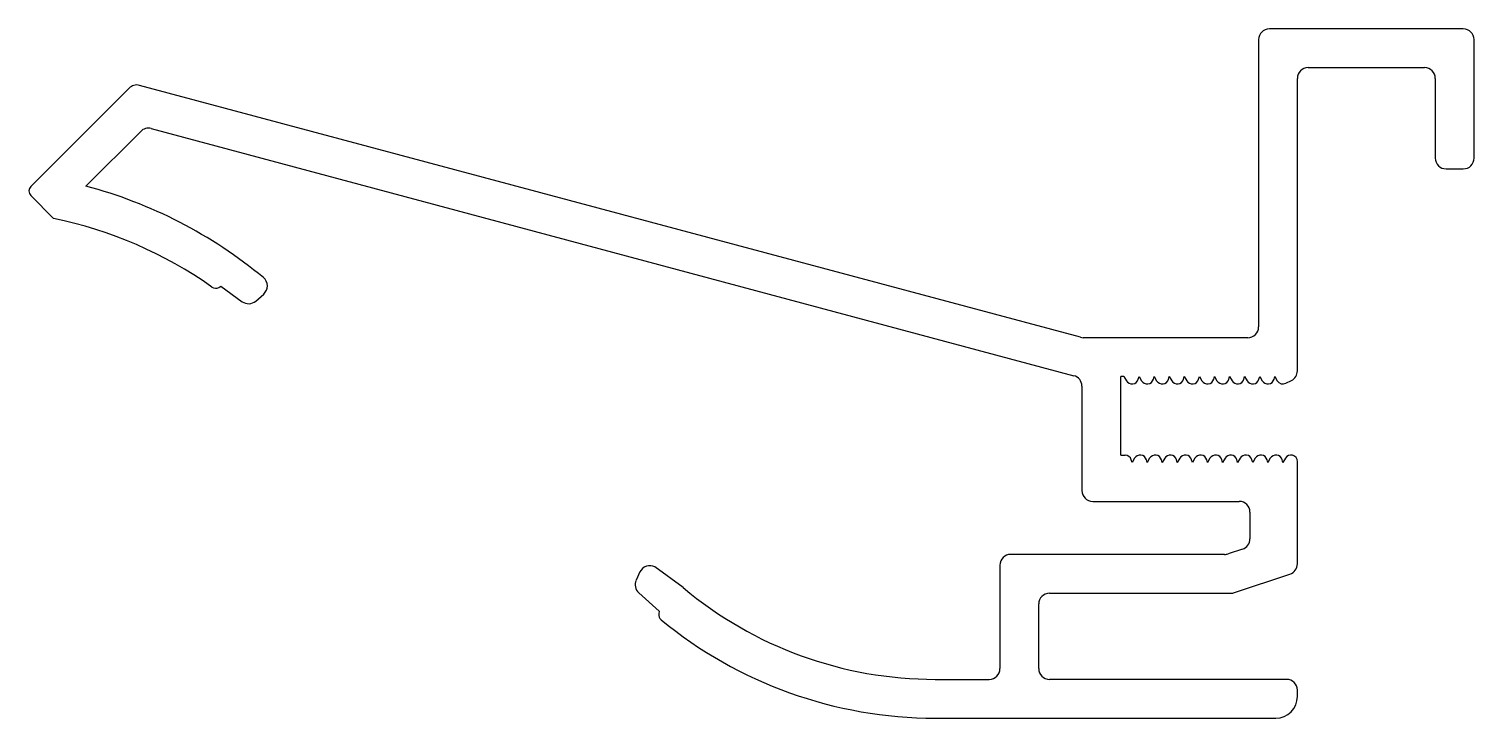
# Model space of a CAD drawing. Extents: x 64 to 131, y 25.3 to 57.3.
import ezdxf

# ---------------------------------------------------------------- set-up
doc = ezdxf.new("R2010")
doc.units = 0
doc.layers.get('0').update_dxf_attribs({"linetype": 'CONTINUOUS'})

msp = doc.modelspace()

# ---------------------------------------------------------------- linework, layer by layer
for p, q in [((130.518, 57.316), (121.518, 57.316)), ((121.018, 56.816), (121.018, 43.479)), ((131.018, 51.316), (131.018, 56.816)), ((122.818, 41.436), (122.818, 55.016)), ((123.318, 55.516), (128.718, 55.516)), ((129.218, 55.016), (129.218, 51.316)), ((68.613, 54.566), (64.051, 50.004)), ((112.758, 42.996), (69.096, 54.695)), ((66.607, 50.014), (69.151, 52.558)), ((69.634, 52.687), (112.451, 41.214)), ((129.718, 50.816), (130.518, 50.816)), ((64.051, 49.58), (65.112, 48.519)), ((72.781, 45.315), (72.868, 45.365)), ((72.868, 45.365), (73.864, 44.649)), ((74.486, 44.679), (74.858, 45.007)), ((120.518, 42.979), (112.887, 42.979)), ((114.621, 37.529), (114.621, 41.179)), ((114.771, 41.179), (114.621, 41.179)), ((114.771, 41.179), (114.887, 40.979)), ((115.436, 41.049), (115.471, 41.179)), ((115.471, 41.179), (115.587, 40.979)), ((116.136, 41.049), (116.171, 41.179)), ((116.171, 41.179), (116.287, 40.979)), ((116.836, 41.049), (116.871, 41.179)), ((116.871, 41.179), (116.987, 40.979)), ((117.536, 41.049), (117.571, 41.179)), ((117.571, 41.179), (117.687, 40.979)), ((118.236, 41.049), (118.271, 41.179)), ((118.271, 41.179), (118.387, 40.979)), ((118.936, 41.049), (118.971, 41.179)), ((118.971, 41.179), (119.087, 40.979)), ((119.636, 41.049), (119.671, 41.179)), ((119.671, 41.179), (119.787, 40.979)), ((120.336, 41.049), (120.371, 41.179)), ((120.371, 41.179), (120.487, 40.979)), ((121.036, 41.049), (121.071, 41.179)), ((121.071, 41.179), (121.187, 40.979)), ((121.736, 41.049), (121.771, 41.179)), ((121.771, 41.179), (121.887, 40.979)), ((122.28, 40.86), (122.539, 40.988)), ((112.821, 40.732), (112.821, 35.879)), ((114.621, 37.529), (114.822, 37.529)), ((115.147, 37.179), (115.111, 37.308)), ((115.262, 37.379), (115.147, 37.179)), ((115.847, 37.179), (115.811, 37.308)), ((115.962, 37.379), (115.847, 37.179)), ((116.547, 37.179), (116.511, 37.308)), ((116.662, 37.379), (116.547, 37.179)), ((117.247, 37.179), (117.211, 37.308)), ((117.362, 37.379), (117.247, 37.179)), ((117.947, 37.179), (117.911, 37.308)), ((118.062, 37.379), (117.947, 37.179)), ((118.647, 37.179), (118.611, 37.308)), ((118.762, 37.379), (118.647, 37.179)), ((119.347, 37.179), (119.311, 37.308)), ((119.462, 37.379), (119.347, 37.179)), ((120.047, 37.179), (120.011, 37.308)), ((120.162, 37.379), (120.047, 37.179)), ((120.747, 37.179), (120.711, 37.308)), ((120.862, 37.379), (120.747, 37.179)), ((121.447, 37.179), (121.411, 37.308)), ((121.562, 37.379), (121.447, 37.179)), ((122.147, 37.179), (122.111, 37.308)), ((122.262, 37.379), (122.147, 37.179)), ((122.818, 32.476), (122.822, 37.229)), ((113.321, 35.379), (120.118, 35.379)), ((120.618, 34.879), (120.618, 33.64)), ((119.445, 32.916), (109.518, 32.916)), ((120.276, 33.166), (119.603, 32.942)), ((94.319, 31.374), (93.008, 32.335)), ((109.018, 32.416), (109.018, 27.616)), ((92.317, 32.101), (92.14, 31.713)), ((119.895, 31.142), (122.476, 32.002)), ((92.261, 31.134), (93.206, 30.285)), ((111.318, 31.116), (119.737, 31.116)), ((93.206, 30.285), (93.187, 30.162)), ((110.818, 27.616), (110.818, 30.616)), ((106.018, 27.116), (108.518, 27.116)), ((122.318, 27.116), (111.318, 27.116)), ((122.818, 26.316), (122.818, 26.616)), ((106.018, 25.316), (121.818, 25.316))]:
    msp.add_line(p, q)
for centre, radius, start, end in [((121.518, 56.816), 0.5, 90, 179.99849), ((130.518, 56.816), 0.5, 360, 90), ((123.318, 55.016), 0.5, 90, 179.99848), ((128.718, 55.016), 0.5, 0, 90), ((68.966, 54.212), 0.5, 75, 135), ((69.504, 52.204), 0.5, 75, 135), ((129.718, 51.316), 0.5, 180, 270), ((130.518, 51.316), 0.5, 270, 360), ((64.264, 49.792), 0.3, 135, 225), ((61.063, 29.141), 21.597, 50.3392, 75.12544), ((61.063, 29.141), 19.797, 54.85579, 78.1977), ((74.528, 45.382), 0.5, 311.36339, 50.3392), ((72.631, 45.574), 0.3, 234.85579, 299.9998), ((74.156, 45.055), 0.5, 234.26059, 311.36339), ((112.887, 43.479), 0.5, 255, 270), ((120.518, 43.479), 0.5, 270, 359.99849), ((112.321, 40.732), 0.5, 360, 75), ((115.147, 41.129), 0.3, 210.00007, 344.69165), ((115.847, 41.129), 0.3, 210.00007, 344.69165), ((116.547, 41.129), 0.3, 210.00007, 344.69165), ((117.247, 41.129), 0.3, 210.00007, 344.69165), ((117.947, 41.129), 0.3, 210.00007, 344.69165), ((118.647, 41.129), 0.3, 210.00007, 344.69165), ((119.347, 41.129), 0.3, 210.00007, 344.69165), ((120.047, 41.129), 0.3, 210.00007, 344.69165), ((120.747, 41.129), 0.3, 210.00007, 344.69165), ((121.447, 41.129), 0.3, 210.00007, 344.69165), ((122.147, 41.129), 0.3, 210.00007, 296.27404), ((122.318, 41.436), 0.5, 296.27404, 359.99848), ((114.822, 37.229), 0.3, 15.30842, 90), ((115.522, 37.229), 0.3, 15.30842, 150), ((116.222, 37.229), 0.3, 15.30857, 150), ((116.922, 37.229), 0.3, 15.30842, 150), ((117.622, 37.229), 0.3, 15.30842, 150), ((118.322, 37.229), 0.3, 15.30842, 150), ((119.022, 37.229), 0.3, 15.30842, 150), ((119.722, 37.229), 0.3, 15.30842, 150), ((120.422, 37.229), 0.3, 15.30842, 150), ((121.122, 37.229), 0.3, 15.30842, 150), ((121.822, 37.229), 0.3, 15.30842, 150), ((122.522, 37.229), 0.3, 0.00001, 150), ((113.321, 35.879), 0.5, 180, 270), ((120.118, 34.879), 0.5, 0, 90), ((120.118, 33.64), 0.5, 288.43495, 0), ((109.518, 32.416), 0.5, 90, 180), ((119.445, 33.416), 0.5, 270, 288.43495), ((92.772, 31.894), 0.5, 61.84183, 155.56967), ((122.318, 32.476), 0.5, 288.43495, 0), ((92.595, 31.506), 0.5, 155.56967, 228.04214), ((106.018, 45.316), 18.2, 230, 270), ((111.318, 30.616), 0.5, 90, 180), ((119.737, 31.616), 0.5, 270, 288.43495), ((93.484, 30.118), 0.3, 171.49326, 230.48744), ((106.018, 45.316), 20, 230.48744, 270), ((108.518, 27.616), 0.5, 270, 0), ((111.318, 27.616), 0.5, 180, 270), ((122.318, 26.616), 0.5, 0, 90), ((121.818, 26.316), 1, 270, 0)]:
    msp.add_arc(centre, radius, start, end)

doc.saveas('drawing.dxf')
